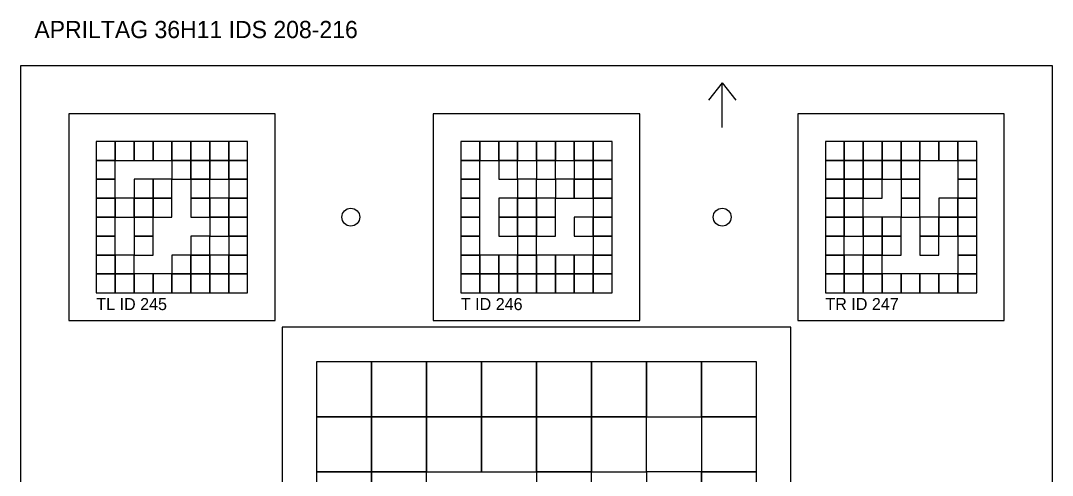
# Model space of a CAD drawing. Extents: x 0 to 1260, y -12 to 1580.
# Drawn here: x 0 to 300, y 181 to 313.1 of the extents above; entities that cross this region are included whole.
import ezdxf

# ---------------------------------------------------------------- set-up
doc = ezdxf.new("R2010")
doc.units = 0
for name, color, linetype in [('BLACK_POCKET', 7, 'CONTINUOUS'), ('CUT', 7, 'CONTINUOUS'), ('LABEL', 3, 'CONTINUOUS'), ('MOUNT_HOLE', 6, 'CONTINUOUS'), ('ORIENTATION', 7, 'CONTINUOUS'), ('QUIET_ZONE', 5, 'CONTINUOUS'), ('TAG_BOUNDARY', 8, 'CONTINUOUS')]:
    doc.layers.add(name, color=color, linetype=linetype)

msp = doc.modelspace()

# ---------------------------------------------------------------- linework, layer by layer
at = {"layer": 'BLACK_POCKET'}
for p, q in [((27.5, 278), (22, 278)), ((22, 278), (22, 272.5)), ((27.5, 272.5), (27.5, 278)), ((33, 278), (27.5, 278)), ((27.5, 278), (27.5, 272.5)), ((33, 272.5), (33, 278)), ((38.5, 278), (33, 278)), ((33, 278), (33, 272.5)), ((38.5, 272.5), (38.5, 278)), ((44, 278), (38.5, 278)), ((38.5, 278), (38.5, 272.5)), ((44, 272.5), (44, 278)), ((49.5, 278), (44, 278)), ((44, 278), (44, 272.5)), ((49.5, 272.5), (49.5, 278)), ((55, 278), (49.5, 278)), ((49.5, 278), (49.5, 272.5)), ((55, 272.5), (55, 278)), ((60.5, 278), (55, 278)), ((55, 278), (55, 272.5)), ((60.5, 272.5), (60.5, 278)), ((66, 278), (60.5, 278)), ((60.5, 278), (60.5, 272.5)), ((66, 272.5), (66, 278)), ((133.5, 278), (128, 278)), ((128, 278), (128, 272.5)), ((133.5, 272.5), (133.5, 278)), ((139, 278), (133.5, 278)), ((133.5, 278), (133.5, 272.5)), ((139, 272.5), (139, 278)), ((144.5, 278), (139, 278)), ((139, 278), (139, 272.5)), ((144.5, 272.5), (144.5, 278)), ((150, 278), (144.5, 278)), ((144.5, 278), (144.5, 272.5)), ((150, 272.5), (150, 278)), ((155.5, 278), (150, 278)), ((150, 278), (150, 272.5)), ((155.5, 272.5), (155.5, 278)), ((161, 278), (155.5, 278)), ((155.5, 278), (155.5, 272.5)), ((161, 272.5), (161, 278)), ((166.5, 278), (161, 278)), ((161, 278), (161, 272.5)), ((166.5, 272.5), (166.5, 278)), ((172, 278), (166.5, 278)), ((166.5, 278), (166.5, 272.5)), ((172, 272.5), (172, 278)), ((239.5, 278), (234, 278)), ((234, 278), (234, 272.5)), ((239.5, 272.5), (239.5, 278)), ((245, 278), (239.5, 278)), ((239.5, 278), (239.5, 272.5)), ((245, 272.5), (245, 278)), ((250.5, 278), (245, 278)), ((245, 278), (245, 272.5)), ((250.5, 272.5), (250.5, 278)), ((256, 278), (250.5, 278)), ((250.5, 278), (250.5, 272.5)), ((256, 272.5), (256, 278)), ((261.5, 278), (256, 278)), ((256, 278), (256, 272.5)), ((261.5, 272.5), (261.5, 278)), ((267, 278), (261.5, 278)), ((261.5, 278), (261.5, 272.5)), ((267, 272.5), (267, 278)), ((272.5, 278), (267, 278)), ((267, 278), (267, 272.5)), ((272.5, 272.5), (272.5, 278)), ((278, 278), (272.5, 278)), ((272.5, 278), (272.5, 272.5)), ((278, 272.5), (278, 278)), ((22, 272.5), (27.5, 272.5)), ((27.5, 272.5), (22, 272.5)), ((22, 272.5), (22, 267)), ((27.5, 272.5), (33, 272.5)), ((27.5, 267), (27.5, 272.5)), ((33, 272.5), (38.5, 272.5)), ((38.5, 272.5), (44, 272.5)), ((44, 272.5), (49.5, 272.5)), ((49.5, 272.5), (44, 272.5)), ((44, 272.5), (44, 267)), ((49.5, 272.5), (55, 272.5)), ((49.5, 267), (49.5, 272.5)), ((55, 272.5), (49.5, 272.5)), ((49.5, 272.5), (49.5, 267)), ((55, 272.5), (60.5, 272.5)), ((55, 267), (55, 272.5)), ((60.5, 272.5), (55, 272.5)), ((55, 272.5), (55, 267)), ((60.5, 272.5), (66, 272.5)), ((60.5, 267), (60.5, 272.5)), ((66, 272.5), (60.5, 272.5)), ((60.5, 272.5), (60.5, 267)), ((66, 267), (66, 272.5)), ((128, 272.5), (133.5, 272.5)), ((133.5, 272.5), (128, 272.5)), ((128, 272.5), (128, 267)), ((133.5, 272.5), (139, 272.5)), ((133.5, 267), (133.5, 272.5)), ((139, 272.5), (144.5, 272.5)), ((144.5, 272.5), (139, 272.5)), ((139, 272.5), (139, 267)), ((144.5, 272.5), (150, 272.5)), ((144.5, 267), (144.5, 272.5)), ((150, 272.5), (155.5, 272.5)), ((155.5, 272.5), (150, 272.5)), ((150, 272.5), (150, 267)), ((155.5, 272.5), (161, 272.5)), ((155.5, 267), (155.5, 272.5)), ((161, 272.5), (166.5, 272.5)), ((166.5, 272.5), (161, 272.5)), ((161, 272.5), (161, 267)), ((166.5, 272.5), (172, 272.5)), ((166.5, 267), (166.5, 272.5)), ((172, 272.5), (166.5, 272.5)), ((166.5, 272.5), (166.5, 267)), ((172, 267), (172, 272.5)), ((234, 272.5), (239.5, 272.5)), ((239.5, 272.5), (234, 272.5)), ((234, 272.5), (234, 267)), ((239.5, 272.5), (245, 272.5)), ((239.5, 267), (239.5, 272.5)), ((245, 272.5), (239.5, 272.5)), ((239.5, 272.5), (239.5, 267)), ((245, 272.5), (250.5, 272.5)), ((245, 267), (245, 272.5)), ((250.5, 272.5), (245, 272.5)), ((245, 272.5), (245, 267)), ((250.5, 272.5), (256, 272.5)), ((250.5, 267), (250.5, 272.5)), ((256, 272.5), (250.5, 272.5)), ((250.5, 272.5), (250.5, 267)), ((256, 272.5), (261.5, 272.5)), ((256, 267), (256, 272.5)), ((261.5, 272.5), (256, 272.5)), ((256, 272.5), (256, 267)), ((261.5, 272.5), (267, 272.5)), ((261.5, 267), (261.5, 272.5)), ((267, 272.5), (272.5, 272.5)), ((272.5, 272.5), (278, 272.5)), ((278, 272.5), (272.5, 272.5)), ((272.5, 272.5), (272.5, 267)), ((278, 267), (278, 272.5)), ((22, 267), (27.5, 267)), ((27.5, 267), (22, 267)), ((22, 267), (22, 261.5)), ((27.5, 261.5), (27.5, 267)), ((38.5, 267), (33, 267)), ((33, 267), (33, 261.5)), ((38.5, 261.5), (38.5, 267)), ((44, 267), (38.5, 267)), ((38.5, 267), (38.5, 261.5)), ((44, 267), (49.5, 267)), ((44, 261.5), (44, 267)), ((49.5, 267), (55, 267)), ((55, 267), (49.5, 267)), ((49.5, 267), (49.5, 261.5)), ((55, 267), (60.5, 267)), ((55, 261.5), (55, 267)), ((60.5, 267), (66, 267)), ((66, 267), (60.5, 267)), ((60.5, 267), (60.5, 261.5)), ((66, 261.5), (66, 267)), ((128, 267), (133.5, 267)), ((133.5, 267), (128, 267)), ((128, 267), (128, 261.5)), ((133.5, 261.5), (133.5, 267)), ((139, 267), (144.5, 267)), ((150, 267), (144.5, 267)), ((144.5, 267), (144.5, 261.5)), ((150, 267), (155.5, 267)), ((150, 261.5), (150, 267)), ((161, 267), (155.5, 267)), ((155.5, 267), (155.5, 261.5)), ((161, 267), (166.5, 267)), ((161, 261.5), (161, 267)), ((166.5, 267), (161, 267)), ((161, 267), (161, 261.5)), ((166.5, 267), (172, 267)), ((166.5, 261.5), (166.5, 267)), ((172, 267), (166.5, 267)), ((166.5, 267), (166.5, 261.5)), ((172, 261.5), (172, 267)), ((234, 267), (239.5, 267)), ((239.5, 267), (234, 267)), ((234, 267), (234, 261.5)), ((239.5, 267), (245, 267)), ((239.5, 261.5), (239.5, 267)), ((245, 267), (239.5, 267)), ((239.5, 267), (239.5, 261.5)), ((245, 267), (250.5, 267)), ((245, 261.5), (245, 267)), ((250.5, 267), (245, 267)), ((245, 267), (245, 261.5)), ((250.5, 267), (256, 267)), ((250.5, 261.5), (250.5, 267)), ((256, 267), (261.5, 267)), ((261.5, 267), (256, 267)), ((256, 267), (256, 261.5)), ((261.5, 261.5), (261.5, 267)), ((272.5, 267), (278, 267)), ((278, 267), (272.5, 267)), ((272.5, 267), (272.5, 261.5)), ((278, 261.5), (278, 267)), ((22, 261.5), (27.5, 261.5)), ((27.5, 261.5), (22, 261.5)), ((22, 261.5), (22, 256)), ((27.5, 256), (27.5, 261.5)), ((33, 261.5), (27.5, 261.5)), ((27.5, 261.5), (27.5, 256)), ((33, 261.5), (38.5, 261.5)), ((33, 256), (33, 261.5)), ((38.5, 261.5), (33, 261.5)), ((33, 261.5), (33, 256)), ((38.5, 261.5), (44, 261.5)), ((38.5, 256), (38.5, 261.5)), ((44, 261.5), (38.5, 261.5)), ((38.5, 261.5), (38.5, 256)), ((44, 256), (44, 261.5)), ((49.5, 261.5), (55, 261.5)), ((55, 261.5), (49.5, 261.5)), ((49.5, 261.5), (49.5, 256)), ((55, 256), (55, 261.5)), ((60.5, 261.5), (55, 261.5)), ((55, 261.5), (55, 256)), ((60.5, 261.5), (66, 261.5)), ((60.5, 256), (60.5, 261.5)), ((66, 261.5), (60.5, 261.5)), ((60.5, 261.5), (60.5, 256)), ((66, 256), (66, 261.5)), ((128, 261.5), (133.5, 261.5)), ((133.5, 261.5), (128, 261.5)), ((128, 261.5), (128, 256)), ((133.5, 256), (133.5, 261.5)), ((144.5, 261.5), (139, 261.5)), ((139, 261.5), (139, 256)), ((144.5, 261.5), (150, 261.5)), ((144.5, 256), (144.5, 261.5)), ((150, 261.5), (144.5, 261.5)), ((144.5, 261.5), (144.5, 256)), ((150, 256), (150, 261.5)), ((155.5, 261.5), (150, 261.5)), ((150, 261.5), (150, 256)), ((155.5, 261.5), (161, 261.5)), ((155.5, 256), (155.5, 261.5)), ((161, 261.5), (166.5, 261.5)), ((166.5, 261.5), (172, 261.5)), ((172, 261.5), (166.5, 261.5)), ((166.5, 261.5), (166.5, 256)), ((172, 256), (172, 261.5)), ((234, 261.5), (239.5, 261.5)), ((239.5, 261.5), (234, 261.5)), ((234, 261.5), (234, 256)), ((239.5, 261.5), (245, 261.5)), ((239.5, 256), (239.5, 261.5)), ((245, 261.5), (239.5, 261.5)), ((239.5, 261.5), (239.5, 256)), ((245, 261.5), (250.5, 261.5)), ((245, 256), (245, 261.5)), ((256, 261.5), (261.5, 261.5)), ((261.5, 261.5), (256, 261.5)), ((256, 261.5), (256, 256)), ((261.5, 256), (261.5, 261.5)), ((272.5, 261.5), (267, 261.5)), ((267, 261.5), (267, 256)), ((272.5, 261.5), (278, 261.5)), ((272.5, 256), (272.5, 261.5)), ((278, 261.5), (272.5, 261.5)), ((272.5, 261.5), (272.5, 256)), ((278, 256), (278, 261.5)), ((22, 256), (27.5, 256)), ((27.5, 256), (22, 256)), ((22, 256), (22, 250.5)), ((27.5, 256), (33, 256)), ((27.5, 250.5), (27.5, 256)), ((33, 256), (38.5, 256)), ((38.5, 256), (33, 256)), ((33, 256), (33, 250.5)), ((38.5, 256), (44, 256)), ((38.5, 250.5), (38.5, 256)), ((49.5, 256), (55, 256)), ((55, 256), (60.5, 256)), ((60.5, 256), (55, 256)), ((55, 256), (55, 250.5)), ((60.5, 256), (66, 256)), ((60.5, 250.5), (60.5, 256)), ((66, 256), (60.5, 256)), ((60.5, 256), (60.5, 250.5)), ((66, 250.5), (66, 256)), ((128, 256), (133.5, 256)), ((133.5, 256), (128, 256)), ((128, 256), (128, 250.5)), ((133.5, 250.5), (133.5, 256)), ((139, 256), (144.5, 256)), ((144.5, 256), (139, 256)), ((139, 256), (139, 250.5)), ((144.5, 256), (150, 256)), ((144.5, 250.5), (144.5, 256)), ((150, 256), (144.5, 256)), ((144.5, 256), (144.5, 250.5)), ((150, 256), (155.5, 256)), ((150, 250.5), (150, 256)), ((155.5, 256), (150, 256)), ((150, 256), (150, 250.5)), ((155.5, 250.5), (155.5, 256)), ((166.5, 256), (161, 256)), ((161, 256), (161, 250.5)), ((166.5, 256), (172, 256)), ((166.5, 250.5), (166.5, 256)), ((172, 256), (166.5, 256)), ((166.5, 256), (166.5, 250.5)), ((172, 250.5), (172, 256)), ((234, 256), (239.5, 256)), ((239.5, 256), (234, 256)), ((234, 256), (234, 250.5)), ((239.5, 256), (245, 256)), ((239.5, 250.5), (239.5, 256)), ((245, 256), (239.5, 256)), ((239.5, 256), (239.5, 250.5)), ((245, 250.5), (245, 256)), ((250.5, 256), (245, 256)), ((245, 256), (245, 250.5)), ((250.5, 250.5), (250.5, 256)), ((256, 256), (250.5, 256)), ((250.5, 256), (250.5, 250.5)), ((256, 256), (261.5, 256)), ((256, 250.5), (256, 256)), ((267, 256), (261.5, 256)), ((261.5, 256), (261.5, 250.5)), ((267, 256), (272.5, 256)), ((267, 250.5), (267, 256)), ((272.5, 256), (267, 256)), ((267, 256), (267, 250.5)), ((272.5, 256), (278, 256)), ((272.5, 250.5), (272.5, 256)), ((278, 256), (272.5, 256)), ((272.5, 256), (272.5, 250.5)), ((278, 250.5), (278, 256)), ((22, 250.5), (27.5, 250.5)), ((27.5, 250.5), (22, 250.5)), ((22, 250.5), (22, 245)), ((27.5, 245), (27.5, 250.5)), ((33, 250.5), (38.5, 250.5)), ((38.5, 250.5), (33, 250.5)), ((33, 250.5), (33, 245)), ((38.5, 245), (38.5, 250.5)), ((55, 250.5), (49.5, 250.5)), ((49.5, 250.5), (49.5, 245)), ((55, 250.5), (60.5, 250.5)), ((55, 245), (55, 250.5)), ((60.5, 250.5), (66, 250.5)), ((66, 250.5), (60.5, 250.5)), ((60.5, 250.5), (60.5, 245)), ((66, 245), (66, 250.5)), ((128, 250.5), (133.5, 250.5)), ((133.5, 250.5), (128, 250.5)), ((128, 250.5), (128, 245)), ((133.5, 245), (133.5, 250.5)), ((139, 250.5), (144.5, 250.5)), ((144.5, 250.5), (150, 250.5)), ((150, 250.5), (144.5, 250.5)), ((144.5, 250.5), (144.5, 245)), ((150, 250.5), (155.5, 250.5)), ((150, 245), (150, 250.5)), ((161, 250.5), (166.5, 250.5)), ((166.5, 250.5), (172, 250.5)), ((172, 250.5), (166.5, 250.5)), ((166.5, 250.5), (166.5, 245)), ((172, 245), (172, 250.5)), ((234, 250.5), (239.5, 250.5)), ((239.5, 250.5), (234, 250.5)), ((234, 250.5), (234, 245)), ((239.5, 250.5), (245, 250.5)), ((239.5, 245), (239.5, 250.5)), ((245, 250.5), (250.5, 250.5)), ((250.5, 250.5), (245, 250.5)), ((245, 250.5), (245, 245)), ((250.5, 250.5), (256, 250.5)), ((250.5, 245), (250.5, 250.5)), ((256, 250.5), (250.5, 250.5)), ((250.5, 250.5), (250.5, 245)), ((256, 245), (256, 250.5)), ((261.5, 250.5), (267, 250.5)), ((267, 250.5), (261.5, 250.5)), ((261.5, 250.5), (261.5, 245)), ((267, 250.5), (272.5, 250.5)), ((267, 245), (267, 250.5)), ((272.5, 250.5), (278, 250.5)), ((278, 250.5), (272.5, 250.5)), ((272.5, 250.5), (272.5, 245)), ((278, 245), (278, 250.5)), ((22, 245), (27.5, 245)), ((27.5, 245), (22, 245)), ((22, 245), (22, 239.5)), ((27.5, 239.5), (27.5, 245)), ((33, 245), (27.5, 245)), ((27.5, 245), (27.5, 239.5)), ((33, 245), (38.5, 245)), ((33, 239.5), (33, 245)), ((49.5, 245), (44, 245)), ((44, 245), (44, 239.5)), ((49.5, 245), (55, 245)), ((49.5, 239.5), (49.5, 245)), ((55, 245), (49.5, 245)), ((49.5, 245), (49.5, 239.5)), ((55, 239.5), (55, 245)), ((60.5, 245), (55, 245)), ((55, 245), (55, 239.5)), ((60.5, 245), (66, 245)), ((60.5, 239.5), (60.5, 245)), ((66, 245), (60.5, 245)), ((60.5, 245), (60.5, 239.5)), ((66, 239.5), (66, 245)), ((128, 245), (133.5, 245)), ((133.5, 245), (128, 245)), ((128, 245), (128, 239.5)), ((133.5, 239.5), (133.5, 245)), ((139, 245), (133.5, 245)), ((133.5, 245), (133.5, 239.5)), ((139, 239.5), (139, 245)), ((144.5, 245), (139, 245)), ((139, 245), (139, 239.5)), ((144.5, 245), (150, 245)), ((144.5, 239.5), (144.5, 245)), ((150, 245), (144.5, 245)), ((144.5, 245), (144.5, 239.5)), ((150, 239.5), (150, 245)), ((155.5, 245), (150, 245)), ((150, 245), (150, 239.5)), ((155.5, 239.5), (155.5, 245)), ((161, 245), (155.5, 245)), ((155.5, 245), (155.5, 239.5)), ((161, 239.5), (161, 245)), ((166.5, 245), (161, 245)), ((161, 245), (161, 239.5)), ((166.5, 245), (172, 245)), ((166.5, 239.5), (166.5, 245)), ((172, 245), (166.5, 245)), ((166.5, 245), (166.5, 239.5)), ((172, 239.5), (172, 245)), ((234, 245), (239.5, 245)), ((239.5, 245), (234, 245)), ((234, 245), (234, 239.5)), ((239.5, 239.5), (239.5, 245)), ((245, 245), (239.5, 245)), ((239.5, 245), (239.5, 239.5)), ((245, 245), (250.5, 245)), ((245, 239.5), (245, 245)), ((250.5, 245), (245, 245)), ((245, 245), (245, 239.5)), ((250.5, 245), (256, 245)), ((250.5, 239.5), (250.5, 245)), ((261.5, 245), (267, 245)), ((272.5, 245), (278, 245)), ((278, 245), (272.5, 245)), ((272.5, 245), (272.5, 239.5)), ((278, 239.5), (278, 245)), ((22, 239.5), (27.5, 239.5)), ((27.5, 239.5), (22, 239.5)), ((22, 239.5), (22, 234)), ((27.5, 239.5), (33, 239.5)), ((27.5, 234), (27.5, 239.5)), ((33, 239.5), (27.5, 239.5)), ((27.5, 239.5), (27.5, 234)), ((33, 234), (33, 239.5)), ((38.5, 239.5), (33, 239.5)), ((33, 239.5), (33, 234)), ((38.5, 234), (38.5, 239.5)), ((44, 239.5), (38.5, 239.5)), ((38.5, 239.5), (38.5, 234)), ((44, 239.5), (49.5, 239.5)), ((44, 234), (44, 239.5)), ((49.5, 239.5), (44, 239.5)), ((44, 239.5), (44, 234)), ((49.5, 239.5), (55, 239.5)), ((49.5, 234), (49.5, 239.5)), ((55, 239.5), (49.5, 239.5)), ((49.5, 239.5), (49.5, 234)), ((55, 239.5), (60.5, 239.5)), ((55, 234), (55, 239.5)), ((60.5, 239.5), (55, 239.5)), ((55, 239.5), (55, 234)), ((60.5, 239.5), (66, 239.5)), ((60.5, 234), (60.5, 239.5)), ((66, 239.5), (60.5, 239.5)), ((60.5, 239.5), (60.5, 234)), ((66, 234), (66, 239.5)), ((128, 239.5), (133.5, 239.5)), ((133.5, 239.5), (128, 239.5)), ((128, 239.5), (128, 234)), ((133.5, 239.5), (139, 239.5)), ((133.5, 234), (133.5, 239.5)), ((139, 239.5), (133.5, 239.5)), ((133.5, 239.5), (133.5, 234)), ((139, 239.5), (144.5, 239.5)), ((139, 234), (139, 239.5)), ((144.5, 239.5), (139, 239.5)), ((139, 239.5), (139, 234)), ((144.5, 239.5), (150, 239.5)), ((144.5, 234), (144.5, 239.5)), ((150, 239.5), (144.5, 239.5)), ((144.5, 239.5), (144.5, 234)), ((150, 239.5), (155.5, 239.5)), ((150, 234), (150, 239.5)), ((155.5, 239.5), (150, 239.5)), ((150, 239.5), (150, 234)), ((155.5, 239.5), (161, 239.5)), ((155.5, 234), (155.5, 239.5)), ((161, 239.5), (155.5, 239.5)), ((155.5, 239.5), (155.5, 234)), ((161, 239.5), (166.5, 239.5)), ((161, 234), (161, 239.5)), ((166.5, 239.5), (161, 239.5)), ((161, 239.5), (161, 234)), ((166.5, 239.5), (172, 239.5)), ((166.5, 234), (166.5, 239.5)), ((172, 239.5), (166.5, 239.5)), ((166.5, 239.5), (166.5, 234)), ((172, 234), (172, 239.5)), ((234, 239.5), (239.5, 239.5)), ((239.5, 239.5), (234, 239.5)), ((234, 239.5), (234, 234)), ((239.5, 239.5), (245, 239.5)), ((239.5, 234), (239.5, 239.5)), ((245, 239.5), (239.5, 239.5)), ((239.5, 239.5), (239.5, 234)), ((245, 239.5), (250.5, 239.5)), ((245, 234), (245, 239.5)), ((250.5, 239.5), (245, 239.5)), ((245, 239.5), (245, 234)), ((250.5, 234), (250.5, 239.5)), ((256, 239.5), (250.5, 239.5)), ((250.5, 239.5), (250.5, 234)), ((256, 234), (256, 239.5)), ((261.5, 239.5), (256, 239.5)), ((256, 239.5), (256, 234)), ((261.5, 234), (261.5, 239.5)), ((267, 239.5), (261.5, 239.5)), ((261.5, 239.5), (261.5, 234)), ((267, 234), (267, 239.5)), ((272.5, 239.5), (267, 239.5)), ((267, 239.5), (267, 234)), ((272.5, 239.5), (278, 239.5)), ((272.5, 234), (272.5, 239.5)), ((278, 239.5), (272.5, 239.5)), ((272.5, 239.5), (272.5, 234)), ((278, 234), (278, 239.5)), ((22, 234), (27.5, 234)), ((27.5, 234), (33, 234)), ((33, 234), (38.5, 234)), ((38.5, 234), (44, 234)), ((44, 234), (49.5, 234)), ((49.5, 234), (55, 234)), ((55, 234), (60.5, 234)), ((60.5, 234), (66, 234)), ((128, 234), (133.5, 234)), ((133.5, 234), (139, 234)), ((139, 234), (144.5, 234)), ((144.5, 234), (150, 234)), ((150, 234), (155.5, 234)), ((155.5, 234), (161, 234)), ((161, 234), (166.5, 234)), ((166.5, 234), (172, 234)), ((234, 234), (239.5, 234)), ((239.5, 234), (245, 234)), ((245, 234), (250.5, 234)), ((250.5, 234), (256, 234)), ((256, 234), (261.5, 234)), ((261.5, 234), (267, 234)), ((267, 234), (272.5, 234)), ((272.5, 234), (278, 234)), ((102, 214), (86, 214)), ((86, 214), (86, 198)), ((102, 198), (102, 214)), ((118, 214), (102, 214)), ((102, 214), (102, 198)), ((118, 198), (118, 214)), ((134, 214), (118, 214)), ((118, 214), (118, 198)), ((134, 198), (134, 214)), ((150, 214), (134, 214)), ((134, 214), (134, 198)), ((150, 198), (150, 214)), ((166, 214), (150, 214)), ((150, 214), (150, 198)), ((166, 198), (166, 214)), ((182, 214), (166, 214)), ((166, 214), (166, 198)), ((182, 198), (182, 214)), ((198, 214), (182, 214)), ((182, 214), (182, 198)), ((198, 198), (198, 214)), ((214, 214), (198, 214)), ((198, 214), (198, 198)), ((214, 198), (214, 214)), ((86, 198), (102, 198)), ((102, 198), (86, 198)), ((86, 198), (86, 182)), ((102, 198), (118, 198)), ((102, 182), (102, 198)), ((118, 198), (102, 198)), ((102, 198), (102, 182)), ((118, 198), (134, 198)), ((118, 182), (118, 198)), ((134, 198), (118, 198)), ((118, 198), (118, 182)), ((134, 198), (150, 198)), ((134, 182), (134, 198)), ((150, 198), (134, 198)), ((134, 198), (134, 182)), ((150, 198), (166, 198)), ((150, 182), (150, 198)), ((166, 198), (150, 198)), ((150, 198), (150, 182)), ((166, 198), (182, 198)), ((166, 182), (166, 198)), ((182, 198), (166, 198)), ((166, 198), (166, 182)), ((182, 198), (198, 198)), ((182, 182), (182, 198)), ((198, 198), (214, 198)), ((214, 198), (198, 198)), ((198, 198), (198, 182)), ((214, 182), (214, 198)), ((86, 182), (102, 182)), ((102, 182), (86, 182)), ((86, 182), (86, 166)), ((102, 182), (118, 182)), ((102, 166), (102, 182)), ((118, 182), (102, 182)), ((102, 182), (102, 166)), ((118, 182), (134, 182)), ((118, 166), (118, 182)), ((134, 182), (150, 182)), ((150, 182), (166, 182)), ((166, 182), (150, 182)), ((150, 182), (150, 166)), ((166, 182), (182, 182)), ((166, 166), (166, 182)), ((198, 182), (182, 182)), ((182, 182), (182, 166)), ((198, 182), (214, 182)), ((198, 166), (198, 182)), ((214, 182), (198, 182)), ((198, 182), (198, 166)), ((214, 166), (214, 182))]:
    msp.add_line(p, q, dxfattribs=at)
at = {"layer": 'CUT'}
for p, q in [((300, 300), (0, 300)), ((0, 300), (0, 0)), ((300, 0), (300, 300))]:
    msp.add_line(p, q, dxfattribs=at)
at = {"layer": 'MOUNT_HOLE'}
for centre in [(96, 256), (204, 256)]:
    msp.add_circle(centre, 2.6, dxfattribs=at)
at = {"layer": 'ORIENTATION'}
for p, q in [((204, 295), (200, 290)), ((204, 282), (204, 295)), ((204, 295), (208, 290))]:
    msp.add_line(p, q, dxfattribs=at)
at = {"layer": 'QUIET_ZONE'}
for p, q in [((74, 286), (14, 286)), ((14, 286), (14, 226)), ((74, 226), (74, 286)), ((180, 286), (120, 286)), ((120, 286), (120, 226)), ((180, 226), (180, 286)), ((286, 286), (226, 286)), ((226, 286), (226, 226)), ((286, 226), (286, 286)), ((14, 226), (74, 226)), ((120, 226), (180, 226)), ((226, 226), (286, 226)), ((224, 224), (76, 224)), ((76, 224), (76, 76)), ((224, 76), (224, 224))]:
    msp.add_line(p, q, dxfattribs=at)
at = {"layer": 'TAG_BOUNDARY'}
for p, q in [((66, 278), (22, 278)), ((22, 278), (22, 234)), ((66, 234), (66, 278)), ((172, 278), (128, 278)), ((128, 278), (128, 234)), ((172, 234), (172, 278)), ((278, 278), (234, 278)), ((234, 278), (234, 234)), ((278, 234), (278, 278)), ((22, 234), (66, 234)), ((128, 234), (172, 234)), ((234, 234), (278, 234)), ((214, 214), (86, 214)), ((86, 214), (86, 86)), ((214, 86), (214, 214))]:
    msp.add_line(p, q, dxfattribs=at)

# ---------------------------------------------------------------- texts
at = {"layer": 'LABEL'}
for s, height, p in [('APRILTAG 36H11 IDS 208-216', 5, (4, 308)), ('TL ID 245', 3.5, (22, 229)), ('T ID 246', 3.5, (128, 229)), ('TR ID 247', 3.5, (234, 229))]:
    msp.add_text(s, height=height, dxfattribs=at).set_placement(p)

doc.saveas('drawing.dxf')
